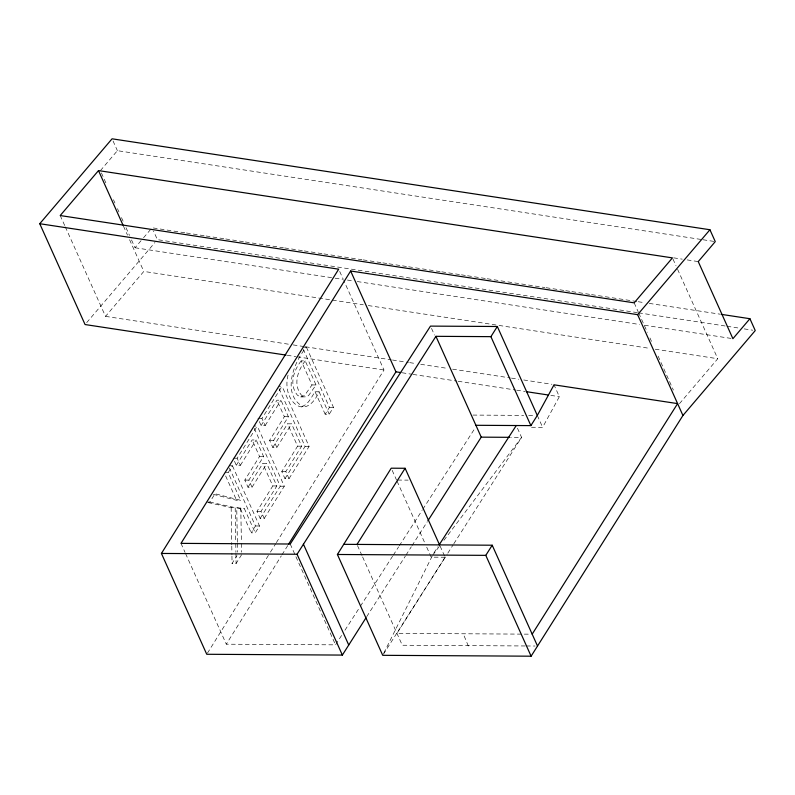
<?xml version="1.0" encoding="UTF-8"?>
<svg xmlns="http://www.w3.org/2000/svg" width="795" height="795" viewBox="0 0 795 795"><rect width="100%" height="100%" fill="white"/><g stroke="black" fill="none" stroke-linecap="round" stroke-linejoin="round"><path stroke-width="0.6" stroke-dasharray="3.98 2.98" d="M288.038 375.141C281.519 400.024 305.002 423.188 319.113 391.796L315.078 391.766C311.014 397.54 307.486 406.98 299.069 406.722M383.806 653.112L433.205 554.045M468.344 646.057L463.237 633.774M531.497 427.263L542.637 427.322L559.352 396.685L554.026 384.82M206.789 502.062L209.81 502.082L215.018 493.745L240.627 500.333L228.175 472.628L232.448 465.781L229.427 465.761M234.485 461.259L236.314 465.323L240.358 465.353L237.158 458.228L257.252 426.011L254.221 425.991M259.289 421.489L261.118 425.564L265.152 425.583L261.953 418.468L282.046 386.241L279.015 386.231M303.382 347.157L306.413 347.167C293.832 361.854 281.132 394.3 303.104 406.742M301.186 360.87C293.663 370.46 288.764 384.691 297.469 395.234L300.629 396.983L306.632 396.804L308.589 395.552L316.042 384.959L305.23 360.9L301.186 360.87L311.998 384.939L304.545 395.532L300.629 396.983M236.314 465.323L252.134 439.953L256.179 439.983L263.592 456.479L248.845 480.12L252.045 487.236L248.01 487.216L244.81 480.091L259.548 456.459L252.134 439.953M261.118 425.564L276.928 400.193L280.973 400.213L288.386 416.709L273.649 440.351L276.849 447.466L272.804 447.446L269.604 440.331L284.352 416.689L276.928 400.193M305.23 360.9C297.708 370.48 292.798 384.71 301.504 395.254L304.664 397.003M240.358 465.353L256.179 439.983M265.152 425.583L280.973 400.213M248.01 487.216L262.748 463.574L266.792 463.594L276.839 485.964L261.018 511.324L264.218 518.449L260.184 518.419L256.984 511.304L272.804 485.934L262.748 463.574M272.804 447.446L287.542 423.805L291.586 423.834L301.633 446.194L285.812 471.564L289.012 478.679L284.978 478.65L281.778 471.534L297.598 446.164L287.542 423.805M252.045 487.236L266.792 463.594M276.849 447.466L291.586 423.834M241.64 554.642L236.095 563.536L232.061 563.516L236.989 555.606M232.448 465.781L259.518 525.992L255.245 532.839L251.2 532.819L255.473 525.962L229.417 467.987M260.184 518.419L280.267 486.202L254.211 428.217M284.978 478.65L305.071 446.432L279.005 388.447M306.413 347.167L333.473 407.378L329.2 414.235L325.155 414.215L329.428 407.358L303.372 349.373M264.218 518.449L284.312 486.222L257.252 426.011M289.012 478.679L309.106 446.452L282.046 386.241M207.396 653.222L269.763 553.201M270.419 552.147L275.676 543.73M276.332 542.677L383.995 370.013L343.778 280.506M341.582 635.463L335.54 644.844L226.307 644.198L281.321 555.864M281.977 554.811L287.879 545.35M440.092 546.066L445.111 557.235L396.953 633.377L530.951 634.172M366.684 616.731L405.311 556.182M405.977 555.139L411.303 546.781M411.969 545.738L427.293 521.719M383.379 654.275L447.168 554.175M447.833 553.131L453.15 544.794M453.816 543.75L521.59 437.389L517.227 427.69M344.941 630.246L359.698 607.31M360.373 606.267L392.591 556.222M393.257 555.178L398.623 546.841M399.299 545.797L422.115 510.34M422.791 509.297L475.132 427.978M433.881 553.012L437.896 546.791M432.689 555.178L439.416 546.264M443.898 540.332L521.59 437.389L510.579 437.329M100.389 170.647L117.402 150.672L701.766 239.553M131.523 239.931L135.041 247.752L142.772 238.669M143.547 237.765L151.279 228.682M86.675 322.651L154.975 242.465M65.309 226.873L105.526 316.37L143.816 271.423L363.345 304.813M679.477 403.671L717.766 358.724L676.525 266.961M311.998 384.939L316.042 384.959M329.428 407.358L333.473 407.378M472.955 415.079L523.696 415.378M528.645 415.397L534.836 415.437M284.352 416.689L288.386 416.709M257.918 418.438L261.953 418.468M269.604 440.331L273.649 440.351M297.598 446.164L301.633 446.194M305.071 446.432L309.106 446.452M259.548 456.459L263.592 456.479M233.124 458.208L237.158 458.228M281.778 471.534L285.812 471.564M225.154 472.608L228.175 472.628M397.709 480.061L408.133 480.12M244.81 480.091L248.845 480.12M272.804 485.934L276.839 485.964M280.267 486.202L284.312 486.222M213.308 494.321L236.592 500.303L240.627 500.333M208.191 502.589L231.156 507.627L235.191 507.657L235.757 542.429M237.377 542.299L236.731 507.806L244.423 508.78L255.245 532.839M236.731 507.806L244.423 508.78M256.984 511.304L261.018 511.324M255.473 525.962L259.518 525.992M445.111 557.235L431.198 557.156L425.673 544.863M525.207 645.967L402.29 645.242L362.54 556.798M526.439 645.977L535.055 646.027M702.989 239.742L715.271 241.61M673.693 257.848L682.289 259.16M687.198 259.905L698.249 261.585M153.276 227.966L185.195 232.816M186.428 233.005L204.842 235.807M206.074 235.996L224.488 238.788M225.71 238.977L244.125 241.779M245.357 241.968L283.408 247.752M284.64 247.941L303.054 250.743M304.286 250.932L322.7 253.734M323.923 253.913L361.983 259.707M363.206 259.895L381.62 262.698M382.852 262.877L387.761 263.632M388.993 263.811L401.266 265.679M402.489 265.868L407.408 266.613M408.63 266.802L440.549 271.661M441.781 271.84L460.196 274.643M461.418 274.832L466.327 275.577M467.559 275.766L485.974 278.568M487.206 278.757L544.903 287.532M546.125 287.71L564.539 290.513M565.772 290.702L570.681 291.447M571.913 291.636L590.327 294.438M591.55 294.627L636.974 301.534M638.206 301.722L644.338 302.656M649.247 303.402L720.459 314.234M637.391 312.644L157.38 239.643L153.505 231.007M638.624 312.833L725.785 326.089M727.018 326.278L739.29 328.146M744.2 328.892L752.795 330.203M135.041 247.752L333.92 278.002M335.142 278.19L342.506 279.313M347.415 280.059L352.334 280.804M357.243 281.549L639.597 324.499M644.516 325.244L732.901 338.69M368.244 305.558L650.32 348.458M655.219 349.204L717.766 358.724M105.526 316.37L291.944 344.722M293.166 344.911L304.207 346.59M305.429 346.779L391.279 359.837M392.501 360.016L408.451 362.441M409.673 362.629L415.805 363.563M420.714 364.309L447.694 368.413M452.603 369.158L510.241 377.923M511.463 378.112L518.827 379.235M523.726 379.98L551.939 384.273M287.214 355.286L295.79 356.587M297.012 356.776L383.995 370.013M402.051 372.756L411.81 374.236M413.022 374.425L456.926 381.103M458.149 381.282L515.458 390.007M516.68 390.186L525.217 391.488M550.816 395.383L559.352 396.685M209.81 502.082L235.191 507.657M672.968 259.021L676.018 265.828M634.172 302.845L638.236 311.908M638.753 313.041L647.408 332.3M649.952 337.964L651.483 341.363M658.101 356.09L673.375 390.077M431.506 328.355L434.537 335.112M339.703 271.443L343.261 279.373M392.183 470.352L396.546 480.051M397.053 481.174L425.176 543.75M319.113 391.796L329.2 414.235M315.078 391.766L325.155 414.215M357.482 545.539L362.033 555.675M113.039 140.963L117.402 150.672M290.225 544.019L335.54 644.844M101.392 172.883L105.904 182.939M113.447 199.704L114.947 203.053M117.461 208.638L118.962 211.997M121.476 217.582L123.483 222.053M125.998 227.638L129.515 235.459M123.454 226.108L127.528 235.171M129.565 239.702L143.816 271.423M225.631 475.927L236.592 500.303M240.388 508.76L251.2 532.819M60.211 215.544L64.802 225.74M180.992 543.373L185.066 552.436M185.573 553.568L226.307 644.198M537.311 415.447L542.637 427.322M240.766 507.826L241.412 542.329M241.432 543.561L241.601 552.177M237.397 543.532L237.556 552.157M235.777 543.671L235.916 552.366M235.936 553.608L236.095 563.536M231.156 507.627L231.762 544.893M231.782 546.125L231.921 554.821M231.941 556.063L232.061 563.516"/><path stroke-width="1.19" d="M475.907 425.295L530.881 425.613L537.311 415.447L554.026 384.82L677.598 403.612L532.183 634.172M366.018 617.775L342.367 655.08L206.74 654.275L161.425 553.449L338.68 269.177L39.75 223.713L112.065 138.807L709.935 229.745L715.271 241.61L698.249 261.585L732.901 338.69L749.923 318.716L755.25 330.571L682.935 415.477L531.11 656.193L382.723 655.319L337.408 554.483L391.22 468.195L405.112 468.275L439.585 544.953M682.935 415.477L637.62 314.651L350.645 270.996L180.992 543.373L290.225 544.019L430.493 326.109L497.322 326.497L537.311 415.447M288.525 544.297L395.95 371.831L350.645 270.996M342.367 655.08L297.062 554.244L435.928 336.325L490.903 336.653L497.322 326.497M531.11 656.193L485.795 555.357L492.204 545.211L343.738 544.337M356.975 544.416L405.112 468.275M427.958 520.675L481.233 437.151L435.928 336.325M439.238 544.724L516.253 425.534M98.501 170.597L60.211 215.544L634.172 302.845L672.451 257.888L98.501 170.597L122.937 224.975M637.62 314.651L709.935 229.745M481.233 437.151L509.356 437.32M161.425 553.449L297.062 554.244M337.408 554.483L485.795 555.357M721.681 314.413L749.923 318.716M285.981 355.097L85.065 324.539L39.75 223.713M395.95 371.831L400.829 372.567M526.429 391.677L548.381 395.016M490.903 336.653L530.881 425.613M492.204 545.211L537.519 646.037M303.392 544.098L348.697 644.924"/></g></svg>
